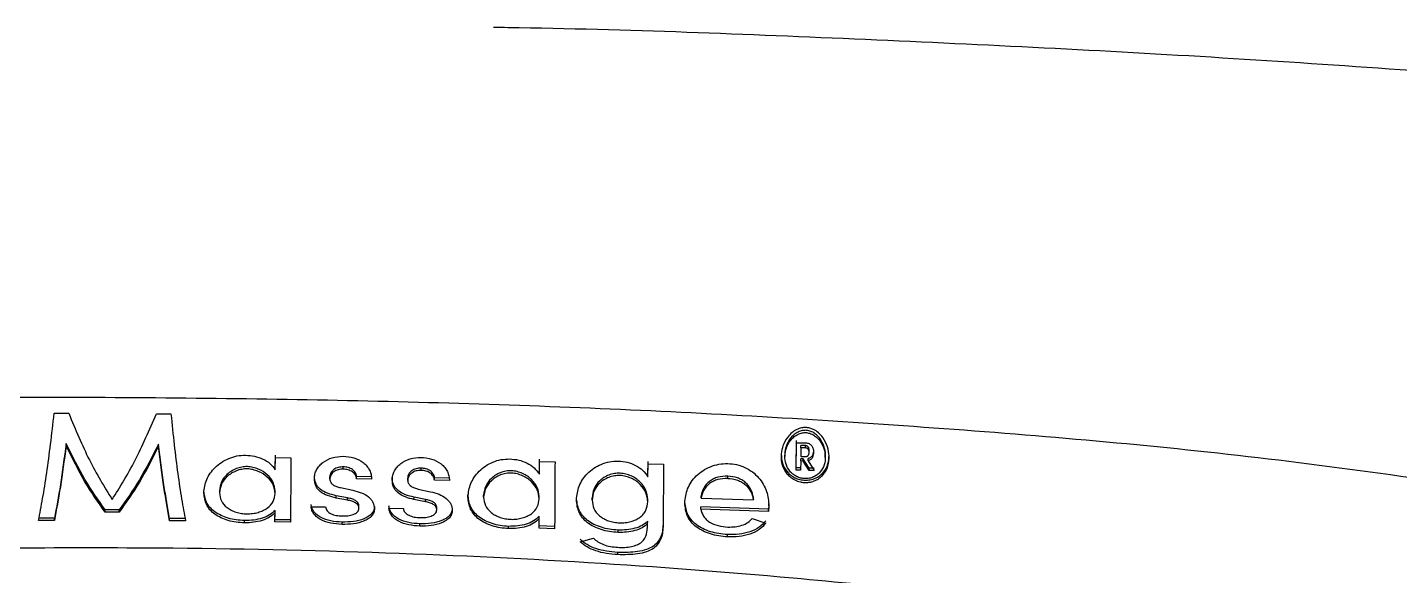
# Model space of a CAD drawing. Extents: x 832 to 912, y 781 to 934.
# Drawn here: x 851.96 to 857, y 875.82 to 877.83 of the extents above; entities that cross this region are included whole.
import ezdxf

# ---------------------------------------------------------------- set-up
doc = ezdxf.new("R2010")
doc.units = 0
doc.header["$MEASUREMENT"] = 0
doc.layers.add('1', color=4, linetype='Continuous')

# ---------------------------------------------------------------- blocks, each defined once
blk = doc.blocks.new('2026 SOVEREIGN HL')
at = {"layer": '1', "color": 3, "linetype": 'Continuous', "lineweight": 25}
for p, q in [((20.3268, 79.3201), (20.3805, 79.32)), ((20.7021, 79.3186), (20.7558, 79.3182)), ((20.3707, 79.2004), (20.3707, 79.2087)), ((20.7106, 79.199), (20.7106, 79.2073)), ((23.0512, 79.1119), (23.0518, 79.2122)), ((23.0513, 79.1203), (23.0519, 79.2205)), ((23.0518, 79.2122), (23.086, 79.2116)), ((23.0681, 79.1934), (23.0679, 79.1614)), ((23.0852, 79.2015), (23.0681, 79.2018)), ((23.0681, 79.1934), (23.0681, 79.2018)), ((23.0851, 79.1931), (23.0681, 79.1934)), ((23.0851, 79.1931), (23.0852, 79.2015)), ((21.1387, 79.1132), (21.139, 79.1577)), ((21.1388, 79.1216), (21.139, 79.1661)), ((21.139, 79.1577), (21.196, 79.1571)), ((22.1085, 79.1052), (22.1088, 79.1512)), ((22.1085, 79.0968), (22.1087, 79.1428)), ((22.1087, 79.1428), (22.1657, 79.1417)), ((22.5069, 79.0957), (22.5072, 79.1428)), ((23.0099, 79.1696), (23.0099, 79.1612)), ((23.0678, 79.1451), (23.0675, 79.1115)), ((23.077, 79.1533), (23.0678, 79.1535)), ((23.0678, 79.1451), (23.0678, 79.1535)), ((23.0769, 79.1449), (23.0678, 79.1451)), ((23.0769, 79.1449), (23.077, 79.1533)), ((23.0989, 79.1107), (23.0769, 79.1449)), ((23.099, 79.1191), (23.077, 79.1533)), ((23.0948, 79.1459), (23.0949, 79.1543)), ((23.0948, 79.1459), (23.1173, 79.1102)), ((23.0988, 79.1767), (23.0989, 79.185)), ((23.158, 79.158), (23.1581, 79.1664)), ((21.1387, 79.1132), (21.1388, 79.1216)), ((21.3391, 79.0785), (21.3392, 79.0868)), ((21.3885, 79.1153), (21.3885, 79.1237)), ((21.4374, 79.0798), (21.4375, 79.0882)), ((21.4925, 79.0873), (21.4375, 79.0882)), ((21.6742, 79.1108), (21.6742, 79.1192)), ((22.1085, 79.0968), (22.1085, 79.1052)), ((22.5068, 79.0873), (22.5071, 79.1344)), ((22.5068, 79.0873), (22.5069, 79.0957)), ((22.5071, 79.1344), (22.5641, 79.1331)), ((22.7998, 79.0814), (22.7998, 79.0898)), ((23.0512, 79.1119), (23.0513, 79.1203)), ((23.0989, 79.1107), (23.099, 79.1191)), ((23.1173, 79.1102), (23.0989, 79.1107)), ((23.1173, 79.1186), (23.099, 79.1191)), ((20.9339, 79.0368), (20.9339, 79.0284)), ((21.3782, 79.0474), (21.4234, 79.0377)), ((21.4924, 79.0789), (21.4374, 79.0798)), ((21.5678, 79.0765), (21.5679, 79.0849)), ((21.6248, 79.0738), (21.6249, 79.0822)), ((21.6639, 79.0423), (21.7091, 79.0323)), ((21.7781, 79.0821), (21.7231, 79.0832)), ((21.7231, 79.0748), (21.7231, 79.0832)), ((21.7781, 79.0737), (21.7231, 79.0748)), ((21.1382, 79.026), (21.1383, 79.0344)), ((21.1382, 79.026), (21.1382, 79.026)), ((21.3623, 79.0093), (21.3624, 79.0176)), ((21.4042, 79.0012), (21.3623, 79.0093)), ((21.4042, 79.0096), (21.3624, 79.0176)), ((21.4042, 79.0012), (21.4042, 79.0096)), ((21.648, 79.0039), (21.6481, 79.0123)), ((21.6899, 78.9956), (21.648, 79.0039)), ((21.6899, 79.004), (21.6481, 79.0123)), ((21.6899, 78.9956), (21.6899, 79.004)), ((21.846, 79.0132), (21.846, 79.0216)), ((21.9036, 79.0119), (21.9037, 79.0203)), ((22.1079, 79.0067), (22.108, 79.0151)), ((22.302, 79.0018), (22.302, 79.0102)), ((22.5063, 78.9956), (22.5063, 79.004)), ((22.7017, 79.009), (22.7018, 79.0174)), ((22.7017, 79.009), (22.8942, 79.0026)), ((22.8942, 79.0026), (22.8943, 79.011)), ((22.9511, 78.9804), (22.9511, 78.9888)), ((20.3278, 78.9355), (20.2695, 78.9354)), ((20.3278, 78.9271), (20.3278, 78.9355)), ((20.5657, 78.9657), (20.514, 78.9659)), ((20.514, 78.9576), (20.514, 78.9659)), ((20.5657, 78.9574), (20.514, 78.9576)), ((20.5657, 78.9574), (20.5657, 78.9657)), ((21.1376, 78.9213), (21.1378, 78.9555)), ((21.1377, 78.9296), (21.1378, 78.9639)), ((21.1378, 78.9555), (21.1378, 78.9639)), ((21.2704, 78.9775), (21.3235, 78.9766)), ((21.4459, 78.9717), (21.446, 78.9801)), ((21.5561, 78.9723), (21.6091, 78.9712)), ((21.7316, 78.9657), (21.7317, 78.9741)), ((21.7316, 78.9657), (21.7317, 78.9741)), ((22.1073, 78.9066), (22.1075, 78.9421)), ((22.1075, 78.9338), (22.1075, 78.9421)), ((22.7008, 78.9686), (22.7009, 78.9769)), ((22.9497, 78.9594), (22.7008, 78.9686)), ((22.9497, 78.9678), (22.7009, 78.9769)), ((22.9507, 78.9826), (22.9497, 78.9678)), ((22.9511, 78.9804), (22.9497, 78.9594)), ((22.9497, 78.9594), (22.9497, 78.9678)), ((20.3278, 78.9271), (20.2695, 78.927)), ((20.8092, 78.9335), (20.7509, 78.934)), ((20.7509, 78.9256), (20.7509, 78.934)), ((20.8092, 78.9251), (20.7509, 78.9256)), ((21.0256, 78.9181), (21.0256, 78.9265)), ((21.1376, 78.9213), (21.1377, 78.9296)), ((21.1946, 78.9204), (21.1376, 78.9213)), ((21.1946, 78.9288), (21.1377, 78.9296)), ((21.384, 78.9123), (21.3841, 78.9207)), ((21.6697, 78.906), (21.6698, 78.9144)), ((21.9953, 78.8969), (21.9953, 78.9053)), ((22.1073, 78.8982), (22.1075, 78.9338)), ((22.1643, 78.9047), (22.1073, 78.9066)), ((22.1073, 78.8982), (22.1073, 78.9066)), ((22.1643, 78.8964), (22.1073, 78.8982)), ((22.3969, 78.8831), (22.397, 78.8915)), ((22.5058, 78.9179), (22.5059, 78.9242)), ((22.5058, 78.9158), (22.5059, 78.9242)), ((22.5058, 78.9095), (22.5058, 78.9179)), ((22.5058, 78.9095), (22.5058, 78.9158)), ((22.8899, 78.9344), (22.9396, 78.9175)), ((22.2585, 78.849), (22.3071, 78.8616)), ((22.7985, 78.8665), (22.7986, 78.8749)), ((22.3958, 78.8014), (22.3958, 78.8098))]:
    blk.add_line(p, q, dxfattribs=at)
at = {"layer": '1', "color": 3, "linetype": 'Continuous', "lineweight": 25, "flags": 128}
for points in [[(23.0675, 79.1115), (23.0584, 79.1117), (23.0512, 79.1119)], [(23.0676, 79.1199), (23.0585, 79.1201), (23.0513, 79.1203)]]:
    blk.add_lwpolyline(points, dxfattribs=at)
at = {"layer": '1', "color": 3, "linetype": 'Continuous', "lineweight": 25}
for points, knots in [([(25.9211, 80.5328), (25.4863, 80.5649), (24.6167, 80.6292), (23.3062, 80.6932), (22.4135, 80.7288), (21.9578, 80.7356), (21.9401, 80.7359)], [0, 0, 0, 0, 0.328921, 0.657842, 0.986763, 1, 1, 1, 1]), ([(25.9793, 78.9836), (25.5816, 79.0441), (24.7901, 79.1645), (23.5959, 79.2683), (22.407, 79.3398), (21.219, 79.3744), (20.0393, 79.3814), (18.8671, 79.3659), (17.7013, 79.314), (16.5306, 79.2213), (15.7537, 79.1123), (15.363, 79.0574)], [0, 0, 0, 0, 0.113392, 0.225638, 0.337341, 0.448782, 0.560233, 0.669481, 0.778832, 0.888788, 1, 1, 1, 1]), ([(20.2695, 78.927), (20.2746, 78.953), (20.2848, 79.0048), (20.2998, 79.1002), (20.314, 79.2049), (20.3226, 79.2817), (20.3268, 79.3201)], [0, 0, 0, 0, 0.250227, 0.500413, 0.750315, 1, 1, 1, 1]), ([(20.3805, 79.32), (20.4051, 79.261), (20.4543, 79.1429), (20.5112, 79.0502), (20.5398, 79.0038)], [0, 0, 0, 0, 0.498876, 1, 1, 1, 1]), ([(20.5398, 79.0038), (20.5686, 79.0497), (20.6263, 79.1419), (20.6768, 79.2595), (20.7021, 79.3186)], [0, 0, 0, 0, 0.498097, 1, 1, 1, 1]), ([(20.7558, 79.3182), (20.7597, 79.2797), (20.7674, 79.2027), (20.7806, 79.0979), (20.7946, 79.0029), (20.8043, 78.9511), (20.8092, 78.9251)], [0, 0, 0, 0, 0.25076, 0.500636, 0.750298, 1, 1, 1, 1]), ([(23.0834, 79.0661), (23.0834, 79.0661), (23.0833, 79.0661), (23.0828, 79.0661), (23.0813, 79.0662), (23.0758, 79.0665), (23.0634, 79.0685), (23.0449, 79.0751), (23.0273, 79.087), (23.0103, 79.1054), (22.9979, 79.1311), (22.9951, 79.1557), (22.9966, 79.1788), (23.0018, 79.2026), (23.016, 79.2295), (23.0347, 79.2494), (23.052, 79.2609), (23.069, 79.2668), (23.0854, 79.2686), (23.1006, 79.2664), (23.117, 79.2602), (23.1338, 79.2489), (23.1528, 79.2277), (23.1674, 79.1984), (23.1739, 79.162), (23.1699, 79.1264), (23.1554, 79.099), (23.1376, 79.0824), (23.1215, 79.0731), (23.1055, 79.0679), (23.0927, 79.0661), (23.0858, 79.0661), (23.0834, 79.0661)], [0, 0, 0, 0, 0.000072, 0.000598, 0.002017, 0.007307, 0.027584, 0.062549, 0.102856, 0.133015, 0.191276, 0.25003, 0.261692, 0.312457, 0.37457, 0.412993, 0.446625, 0.475631, 0.499758, 0.526061, 0.549056, 0.58483, 0.623804, 0.688794, 0.746268, 0.811935, 0.873621, 0.905758, 0.937093, 0.966769, 0.988237, 1, 1, 1, 1]), ([(23.1577, 79.1665), (23.1578, 79.1673), (23.1595, 79.178), (23.1538, 79.1994), (23.1427, 79.223), (23.1286, 79.239), (23.1158, 79.2488), (23.1011, 79.2557), (23.0851, 79.2584), (23.0689, 79.2563), (23.054, 79.25), (23.0408, 79.2406), (23.0262, 79.2251), (23.0147, 79.2019), (23.0086, 79.1808), (23.0102, 79.1703), (23.0103, 79.1696)], [0, 0, 0, 0, 0.010727, 0.132856, 0.255224, 0.317372, 0.379204, 0.440049, 0.50066, 0.561401, 0.62253, 0.684526, 0.746453, 0.86892, 0.991695, 1, 1, 1, 1]), ([(23.0835, 79.0803), (23.0889, 79.0805), (23.0997, 79.0809), (23.115, 79.0861), (23.1285, 79.094), (23.1435, 79.108), (23.1556, 79.1305), (23.1595, 79.1606), (23.1544, 79.191), (23.1426, 79.2146), (23.1286, 79.2306), (23.1157, 79.2405), (23.101, 79.2473), (23.085, 79.2501), (23.0689, 79.2479), (23.0539, 79.2416), (23.0407, 79.2322), (23.0262, 79.2167), (23.0139, 79.1934), (23.0083, 79.1632), (23.0122, 79.1333), (23.0241, 79.1107), (23.0388, 79.0962), (23.0522, 79.0878), (23.0673, 79.0819), (23.0781, 79.0808), (23.0835, 79.0803)], [0, 0, 0, 0, 0.031304, 0.062452, 0.093721, 0.125113, 0.187469, 0.250061, 0.312314, 0.374688, 0.406367, 0.437885, 0.4689, 0.499796, 0.530756, 0.561916, 0.59352, 0.625083, 0.687508, 0.750091, 0.812601, 0.874773, 0.906112, 0.937441, 0.968663, 1, 1, 1, 1]), ([(20.3707, 79.2087), (20.3639, 79.1566), (20.3502, 79.0523), (20.3353, 78.9745), (20.3278, 78.9355)], [0, 0, 0, 0, 0.499441, 1, 1, 1, 1]), ([(20.3707, 79.2004), (20.3638, 79.1483), (20.3501, 79.044), (20.3352, 78.9661), (20.3278, 78.9271)], [0, 0, 0, 0, 0.499438, 1, 1, 1, 1]), ([(20.514, 78.9659), (20.4891, 79.0014), (20.4393, 79.0722), (20.3935, 79.1633), (20.3707, 79.2087)], [0, 0, 0, 0, 0.501544, 1, 1, 1, 1]), ([(20.514, 78.9576), (20.489, 78.993), (20.4393, 79.0638), (20.3935, 79.1549), (20.3707, 79.2004)], [0, 0, 0, 0, 0.501545, 1, 1, 1, 1]), ([(20.7106, 79.2073), (20.6873, 79.1619), (20.6409, 79.0712), (20.5907, 79.0008), (20.5657, 78.9657)], [0, 0, 0, 0, 0.501235, 1, 1, 1, 1]), ([(20.7106, 79.199), (20.6873, 79.1535), (20.6408, 79.0628), (20.5907, 78.9925), (20.5657, 78.9574)], [0, 0, 0, 0, 0.501233, 1, 1, 1, 1]), ([(20.7509, 78.934), (20.7438, 78.9729), (20.7296, 79.0507), (20.717, 79.1551), (20.7106, 79.2073)], [0, 0, 0, 0, 0.499148, 1, 1, 1, 1]), ([(20.7509, 78.9256), (20.7438, 78.9645), (20.7296, 79.0424), (20.7169, 79.1467), (20.7106, 79.199)], [0, 0, 0, 0, 0.499151, 1, 1, 1, 1]), ([(23.0988, 79.1767), (23.0987, 79.1786), (23.0984, 79.1824), (23.0963, 79.187), (23.0937, 79.19), (23.0912, 79.1918), (23.0882, 79.1929), (23.0862, 79.1931), (23.0851, 79.1931)], [0, 0, 0, 0, 0.249271, 0.498626, 0.623819, 0.748902, 0.874096, 1, 1, 1, 1]), ([(23.0989, 79.185), (23.0987, 79.187), (23.0984, 79.1908), (23.0963, 79.1954), (23.0937, 79.1984), (23.0912, 79.2002), (23.0883, 79.2013), (23.0862, 79.2014), (23.0852, 79.2015)], [0, 0, 0, 0, 0.24927, 0.498625, 0.623851, 0.748897, 0.874094, 1, 1, 1, 1]), ([(23.086, 79.2116), (23.0882, 79.2115), (23.0924, 79.2112), (23.0985, 79.209), (23.1039, 79.2055), (23.1095, 79.1992), (23.1139, 79.1897), (23.1144, 79.1816), (23.1146, 79.1775)], [0, 0, 0, 0, 0.125306, 0.250138, 0.375078, 0.500567, 0.749792, 1, 1, 1, 1]), ([(20.8762, 79.0289), (20.8783, 79.045), (20.8825, 79.0772), (20.91, 79.1158), (20.9404, 79.1407), (20.9676, 79.1551), (20.9977, 79.1648), (21.019, 79.1659), (21.0297, 79.1664)], [0, 0, 0, 0, 0.249958, 0.499086, 0.624854, 0.749852, 0.874473, 1, 1, 1, 1]), ([(21.0297, 79.1664), (21.0407, 79.1657), (21.0627, 79.1642), (21.0936, 79.1534), (21.1209, 79.1366), (21.1328, 79.121), (21.1387, 79.1132)], [0, 0, 0, 0, 0.251432, 0.500547, 0.749438, 1, 1, 1, 1]), ([(21.196, 79.1571), (21.1957, 79.1125), (21.1952, 79.023), (21.1948, 78.9547), (21.1946, 78.9204)], [0, 0, 0, 0, 0.498765, 1, 1, 1, 1]), ([(21.2822, 79.0809), (21.2826, 79.0864), (21.2835, 79.0972), (21.2901, 79.1129), (21.3, 79.1275), (21.3177, 79.1442), (21.3473, 79.1594), (21.374, 79.1614), (21.3875, 79.1624)], [0, 0, 0, 0, 0.125864, 0.251126, 0.376026, 0.500709, 0.748992, 1, 1, 1, 1]), ([(21.3875, 79.1624), (21.4009, 79.1612), (21.4277, 79.1589), (21.4578, 79.1437), (21.4757, 79.1266), (21.4854, 79.1115), (21.4914, 79.0953), (21.4921, 79.0844), (21.4924, 79.0789)], [0, 0, 0, 0, 0.250124, 0.498647, 0.62394, 0.748566, 0.873835, 1, 1, 1, 1]), ([(21.5678, 79.0765), (21.5683, 79.0819), (21.5692, 79.0928), (21.5757, 79.1087), (21.5856, 79.1233), (21.6033, 79.1401), (21.6329, 79.1554), (21.6597, 79.1573), (21.6731, 79.1583)], [0, 0, 0, 0, 0.125882, 0.251149, 0.376043, 0.500727, 0.749007, 1, 1, 1, 1]), ([(21.6731, 79.1583), (21.6866, 79.1571), (21.7135, 79.1546), (21.7435, 79.1392), (21.7615, 79.1218), (21.7711, 79.1066), (21.777, 79.0903), (21.7777, 79.0793), (21.7781, 79.0737)], [0, 0, 0, 0, 0.250126, 0.498625, 0.623913, 0.748551, 0.873828, 1, 1, 1, 1]), ([(21.846, 79.0132), (21.848, 79.0297), (21.8521, 79.0625), (21.8796, 79.1016), (21.9098, 79.127), (21.9369, 79.1418), (21.9673, 79.1514), (21.9887, 79.1523), (21.9994, 79.1527)], [0, 0, 0, 0, 0.24976, 0.49883, 0.624118, 0.749066, 0.874319, 1, 1, 1, 1]), ([(21.9994, 79.1527), (22.0106, 79.1518), (22.0328, 79.15), (22.0636, 79.1382), (22.0908, 79.1209), (22.1026, 79.1048), (22.1085, 79.0968)], [0, 0, 0, 0, 0.252347, 0.502749, 0.750662, 1, 1, 1, 1]), ([(22.1657, 79.1417), (22.1654, 79.0957), (22.1649, 79.0036), (22.1645, 78.9322), (22.1643, 78.8964)], [0, 0, 0, 0, 0.498861, 1, 1, 1, 1]), ([(22.2443, 79.003), (22.2463, 79.0198), (22.2501, 79.0532), (22.2767, 79.0934), (22.3073, 79.119), (22.3348, 79.1336), (22.3654, 79.1434), (22.387, 79.1444), (22.3978, 79.1448)], [0, 0, 0, 0, 0.250278, 0.498063, 0.62333, 0.748658, 0.873979, 1, 1, 1, 1]), ([(22.3978, 79.1448), (22.4089, 79.1439), (22.4312, 79.1419), (22.462, 79.1296), (22.4891, 79.1118), (22.5009, 79.0955), (22.5068, 79.0873)], [0, 0, 0, 0, 0.251831, 0.502161, 0.750562, 1, 1, 1, 1]), ([(22.9962, 79.17), (22.9968, 79.1591), (22.9983, 79.1363), (23.0126, 79.1103), (23.0301, 79.0933), (23.0461, 79.0833), (23.0641, 79.0764), (23.077, 79.0751), (23.0834, 79.0745)], [0, 0, 0, 0, 0.234372, 0.488447, 0.616286, 0.744224, 0.871861, 1, 1, 1, 1]), ([(23.0679, 79.1614), (23.071, 79.1614), (23.0767, 79.1613), (23.0824, 79.1611), (23.0849, 79.1611)], [0, 0, 0, 0, 0.56004, 1, 1, 1, 1]), ([(23.0834, 79.0745), (23.0899, 79.0747), (23.1028, 79.0752), (23.1211, 79.0812), (23.1373, 79.0905), (23.1551, 79.107), (23.1696, 79.1327), (23.1711, 79.1555), (23.1718, 79.1662)], [0, 0, 0, 0, 0.1285455, 0.2564325, 0.384745, 0.5135146, 0.7693832, 1, 1, 1, 1]), ([(23.0849, 79.1611), (23.086, 79.1611), (23.088, 79.1612), (23.0909, 79.1621), (23.0935, 79.1637), (23.0962, 79.1666), (23.0983, 79.171), (23.0986, 79.1748), (23.0988, 79.1767)], [0, 0, 0, 0, 0.125398, 0.250252, 0.375273, 0.500799, 0.750036, 1, 1, 1, 1]), ([(23.1146, 79.1775), (23.1145, 79.1742), (23.1143, 79.1675), (23.1119, 79.1594), (23.1083, 79.1536), (23.1045, 79.1501), (23.0999, 79.1474), (23.0965, 79.1464), (23.0948, 79.1459)], [0, 0, 0, 0, 0.249831, 0.499048, 0.624073, 0.749132, 0.874227, 1, 1, 1, 1]), ([(23.1147, 79.1859), (23.1146, 79.1826), (23.1143, 79.1759), (23.112, 79.1677), (23.1084, 79.162), (23.1046, 79.1584), (23.1, 79.1558), (23.0966, 79.1548), (23.0949, 79.1543)], [0, 0, 0, 0, 0.249832, 0.499052, 0.624035, 0.749151, 0.874224, 1, 1, 1, 1]), ([(21.1383, 79.0344), (21.1368, 79.045), (21.1339, 79.0662), (21.1111, 79.0955), (21.0832, 79.1137), (21.0571, 79.1223), (21.0363, 79.1252), (21.0154, 79.1235), (20.9955, 79.1177), (20.9774, 79.1086), (20.9571, 79.0929), (20.9384, 79.0684), (20.9354, 79.0473), (20.9339, 79.0367)], [0, 0, 0, 0, 0.12494, 0.249422, 0.374602, 0.436972, 0.499011, 0.561008, 0.623457, 0.68651, 0.749664, 0.874663, 1, 1, 1, 1]), ([(21.1382, 79.026), (21.1367, 79.0366), (21.1338, 79.0578), (21.1111, 79.0871), (21.0832, 79.1053), (21.057, 79.1139), (21.0363, 79.1168), (21.0153, 79.1151), (20.9954, 79.1093), (20.9774, 79.1003), (20.9571, 79.0846), (20.9384, 79.06), (20.9354, 79.0389), (20.9339, 79.0284)], [0, 0, 0, 0, 0.124945, 0.249421, 0.374602, 0.436974, 0.499009, 0.561009, 0.623458, 0.686511, 0.749665, 0.874663, 1, 1, 1, 1]), ([(21.3624, 79.0176), (21.3517, 79.0202), (21.3306, 79.0254), (21.307, 79.0376), (21.2936, 79.0512), (21.2844, 79.067), (21.2831, 79.0804), (21.2822, 79.0893)], [0, 0, 0, 0, 0.2518077, 0.5001073, 0.6243784, 0.7487134, 1, 1, 1, 1]), ([(21.3885, 79.1153), (21.3822, 79.115), (21.3697, 79.1142), (21.3558, 79.1075), (21.3474, 79.1), (21.3427, 79.0933), (21.3397, 79.086), (21.3393, 79.081), (21.3391, 79.0785)], [0, 0, 0, 0, 0.249465, 0.497949, 0.623266, 0.748363, 0.873962, 1, 1, 1, 1]), ([(21.3885, 79.1237), (21.3823, 79.1233), (21.3698, 79.1226), (21.3559, 79.1159), (21.3475, 79.1084), (21.3428, 79.1017), (21.3398, 79.0944), (21.3394, 79.0894), (21.3392, 79.0868)], [0, 0, 0, 0, 0.249464, 0.497947, 0.623266, 0.748363, 0.873964, 1, 1, 1, 1]), ([(21.4375, 79.0882), (21.4372, 79.0906), (21.4367, 79.0954), (21.4333, 79.1023), (21.4283, 79.1085), (21.4197, 79.1154), (21.4064, 79.1219), (21.3945, 79.1231), (21.3885, 79.1237)], [0, 0, 0, 0, 0.125125, 0.250066, 0.375339, 0.500698, 0.750333, 1, 1, 1, 1]), ([(21.4374, 79.0798), (21.4371, 79.0822), (21.4366, 79.087), (21.4332, 79.0939), (21.4282, 79.1001), (21.4197, 79.1071), (21.4064, 79.1136), (21.3945, 79.1147), (21.3885, 79.1153)], [0, 0, 0, 0, 0.125123, 0.250066, 0.375339, 0.500698, 0.750332, 1, 1, 1, 1]), ([(21.6742, 79.1108), (21.6679, 79.1105), (21.6585, 79.11), (21.6471, 79.1056), (21.6394, 79.1012), (21.6331, 79.0954), (21.6284, 79.0887), (21.6254, 79.0814), (21.625, 79.0763), (21.6248, 79.0738)], [0, 0, 0, 0, 0.249148, 0.373941, 0.498556, 0.623727, 0.748677, 0.874103, 1, 1, 1, 1]), ([(21.6742, 79.1192), (21.668, 79.1188), (21.6585, 79.1183), (21.6471, 79.114), (21.6395, 79.1096), (21.6331, 79.1038), (21.6284, 79.0971), (21.6254, 79.0898), (21.6251, 79.0847), (21.6249, 79.0822)], [0, 0, 0, 0, 0.249144, 0.373927, 0.498553, 0.62373, 0.74868, 0.874102, 1, 1, 1, 1]), ([(21.7231, 79.0832), (21.7229, 79.0856), (21.7223, 79.0905), (21.719, 79.0974), (21.714, 79.1037), (21.7054, 79.1107), (21.6922, 79.1173), (21.6802, 79.1186), (21.6742, 79.1192)], [0, 0, 0, 0, 0.125131, 0.250068, 0.375347, 0.500692, 0.750324, 1, 1, 1, 1]), ([(21.7231, 79.0748), (21.7228, 79.0772), (21.7223, 79.0821), (21.7189, 79.089), (21.7139, 79.0953), (21.7054, 79.1024), (21.6921, 79.109), (21.6802, 79.1102), (21.6742, 79.1108)], [0, 0, 0, 0, 0.125134, 0.25007, 0.375347, 0.500692, 0.750324, 1, 1, 1, 1]), ([(22.1079, 79.0067), (22.1065, 79.0176), (22.1036, 79.0395), (22.0811, 79.0698), (22.0534, 79.089), (22.0273, 79.0983), (22.0065, 79.1015), (21.9853, 79.1001), (21.9653, 79.0944), (21.9471, 79.0852), (21.9268, 79.0693), (21.9081, 79.0443), (21.9051, 79.0227), (21.9036, 79.0119)], [0, 0, 0, 0, 0.12486, 0.249326, 0.374407, 0.436716, 0.498899, 0.561111, 0.62365, 0.686705, 0.749688, 0.874544, 1, 1, 1, 1]), ([(22.108, 79.0151), (22.1065, 79.026), (22.1037, 79.0478), (22.0811, 79.0782), (22.0535, 79.0973), (22.0274, 79.1066), (22.0065, 79.1099), (21.9854, 79.1085), (21.9653, 79.1027), (21.9472, 79.0936), (21.9268, 79.0777), (21.9082, 79.0527), (21.9052, 79.0311), (21.9037, 79.0203)], [0, 0, 0, 0, 0.124861, 0.249326, 0.374408, 0.436719, 0.498902, 0.561112, 0.623654, 0.686709, 0.749689, 0.874549, 1, 1, 1, 1]), ([(22.5063, 79.004), (22.505, 79.0152), (22.5024, 79.0375), (22.4804, 79.0689), (22.4523, 79.0884), (22.4259, 79.0976), (22.4049, 79.1008), (22.3837, 79.0995), (22.3634, 79.094), (22.345, 79.0851), (22.3243, 79.0691), (22.3061, 79.0433), (22.3034, 79.0213), (22.302, 79.0102)], [0, 0, 0, 0, 0.124945, 0.249354, 0.374615, 0.437002, 0.499165, 0.561374, 0.623807, 0.686611, 0.74965, 0.87448, 1, 1, 1, 1]), ([(22.5063, 78.9956), (22.505, 79.0068), (22.5024, 79.0291), (22.4803, 79.0605), (22.4522, 79.08), (22.4258, 79.0893), (22.4048, 79.0924), (22.3836, 79.0911), (22.3634, 79.0857), (22.3449, 79.0767), (22.3242, 79.0607), (22.306, 79.0349), (22.3033, 79.0129), (22.302, 79.0018)], [0, 0, 0, 0, 0.124946, 0.249355, 0.374616, 0.437004, 0.499167, 0.561375, 0.623808, 0.686613, 0.749649, 0.874486, 1, 1, 1, 1]), ([(22.5641, 79.1331), (22.5638, 79.0922), (22.5633, 79.0104), (22.5629, 78.9435), (22.5627, 78.91)], [0, 0, 0, 0, 0.500253, 1, 1, 1, 1]), ([(22.642, 78.9912), (22.644, 79.0086), (22.648, 79.0432), (22.6758, 79.0845), (22.7075, 79.1104), (22.7358, 79.125), (22.7671, 79.1346), (22.7891, 79.1355), (22.8001, 79.1359)], [0, 0, 0, 0, 0.250097, 0.49789, 0.623199, 0.748479, 0.873901, 1, 1, 1, 1]), ([(22.7998, 79.0898), (22.7876, 79.0892), (22.7693, 79.0883), (22.7471, 79.0798), (22.7276, 79.0677), (22.7099, 79.0462), (22.7045, 79.027), (22.7018, 79.0174)], [0, 0, 0, 0, 0.250278, 0.374509, 0.499349, 0.748154, 1, 1, 1, 1]), ([(22.8943, 79.011), (22.892, 79.0208), (22.8873, 79.0403), (22.8703, 79.0626), (22.8517, 79.076), (22.8301, 79.0863), (22.812, 79.0884), (22.7998, 79.0898)], [0, 0, 0, 0, 0.250562, 0.499167, 0.624544, 0.74943, 1, 1, 1, 1]), ([(22.8001, 79.1359), (22.811, 79.135), (22.8328, 79.1332), (22.8637, 79.1223), (22.891, 79.1056), (22.9209, 79.0772), (22.9463, 79.0336), (22.9495, 78.9982), (22.9511, 78.9804)], [0, 0, 0, 0, 0.1256848, 0.2504715, 0.3754232, 0.5007509, 0.7491873, 1, 1, 1, 1]), ([(21.0256, 78.9265), (21.0153, 78.927), (20.9947, 78.9281), (20.9654, 78.9347), (20.9389, 78.9446), (20.9088, 78.9623), (20.8819, 78.9925), (20.8782, 79.0223), (20.8763, 79.0373)], [0, 0, 0, 0, 0.125743, 0.250898, 0.375925, 0.500781, 0.749115, 1, 1, 1, 1]), ([(21.3623, 79.0093), (21.3517, 79.0119), (21.3305, 79.0171), (21.3069, 79.0292), (21.2936, 79.0428), (21.2843, 79.0587), (21.283, 79.072), (21.2822, 79.0809)], [0, 0, 0, 0, 0.251806, 0.500098, 0.624369, 0.748714, 1, 1, 1, 1]), ([(21.3391, 79.0785), (21.3393, 79.0764), (21.3396, 79.0724), (21.3423, 79.0668), (21.3462, 79.0617), (21.3531, 79.056), (21.3639, 79.0508), (21.3735, 79.0485), (21.3782, 79.0474)], [0, 0, 0, 0, 0.1256034, 0.2505716, 0.3755492, 0.5005076, 0.7490522, 1, 1, 1, 1]), ([(21.4234, 79.0377), (21.4339, 79.035), (21.4548, 79.0297), (21.4776, 79.0171), (21.4908, 79.0041), (21.5004, 78.9895), (21.5019, 78.9779), (21.5029, 78.9702)], [0, 0, 0, 0, 0.2510411, 0.498934, 0.6235854, 0.7485466, 1, 1, 1, 1]), ([(21.648, 79.0039), (21.6373, 79.0066), (21.6161, 79.0119), (21.5926, 79.0243), (21.5792, 79.038), (21.5699, 79.054), (21.5687, 79.0675), (21.5678, 79.0765)], [0, 0, 0, 0, 0.2517827, 0.5000658, 0.6243392, 0.7486972, 1, 1, 1, 1]), ([(21.6481, 79.0123), (21.6374, 79.015), (21.6162, 79.0203), (21.5926, 79.0326), (21.5793, 79.0464), (21.57, 79.0624), (21.5687, 79.0759), (21.5679, 79.0849)], [0, 0, 0, 0, 0.2517869, 0.5000708, 0.6243393, 0.7486977, 1, 1, 1, 1]), ([(21.6248, 79.0738), (21.625, 79.0718), (21.6253, 79.0677), (21.6279, 79.062), (21.6318, 79.0569), (21.6388, 79.0511), (21.6496, 79.0458), (21.6591, 79.0435), (21.6639, 79.0423)], [0, 0, 0, 0, 0.1256178, 0.2505745, 0.3755553, 0.5004813, 0.7490338, 1, 1, 1, 1]), ([(22.7998, 79.0814), (22.7875, 79.0808), (22.7692, 79.0799), (22.747, 79.0714), (22.7276, 79.0594), (22.7098, 79.0378), (22.7044, 79.0187), (22.7017, 79.009)], [0, 0, 0, 0, 0.250275, 0.374504, 0.499342, 0.748145, 1, 1, 1, 1]), ([(22.7998, 79.0814), (22.8119, 79.08), (22.83, 79.078), (22.8515, 79.0677), (22.8702, 79.0543), (22.8873, 79.0319), (22.8919, 79.0124), (22.8942, 79.0026)], [0, 0, 0, 0, 0.2497449, 0.3746645, 0.500105, 0.7498105, 1, 1, 1, 1]), ([(21.0256, 78.9181), (21.0153, 78.9187), (20.9947, 78.9197), (20.9654, 78.9263), (20.9388, 78.9362), (20.9087, 78.9539), (20.8818, 78.9841), (20.8781, 79.0139), (20.8762, 79.0289)], [0, 0, 0, 0, 0.125738, 0.250897, 0.375925, 0.500781, 0.749114, 1, 1, 1, 1]), ([(20.9339, 79.0284), (20.9352, 79.0182), (20.9379, 78.998), (20.9564, 78.9769), (20.9767, 78.9642), (20.9947, 78.957), (21.0144, 78.9525), (21.0351, 78.9508), (21.0558, 78.9521), (21.0756, 78.9562), (21.0938, 78.9629), (21.1147, 78.9749), (21.1338, 78.9956), (21.1367, 79.0159), (21.1382, 79.026)], [0, 0, 0, 0, 0.12503, 0.2493755, 0.3121054, 0.3747253, 0.4371235, 0.4994145, 0.5617843, 0.6243176, 0.6871195, 0.7501775, 0.8748764, 1, 1, 1, 1]), ([(21.3841, 78.9207), (21.3702, 78.9217), (21.3424, 78.9236), (21.3111, 78.9345), (21.2914, 78.947), (21.2802, 78.9586), (21.2726, 78.9716), (21.2712, 78.9811), (21.2705, 78.9859)], [0, 0, 0, 0, 0.250012, 0.498391, 0.623598, 0.748657, 0.874002, 1, 1, 1, 1]), ([(21.446, 78.9801), (21.4459, 78.9819), (21.4456, 78.9856), (21.4431, 78.991), (21.439, 78.9959), (21.4314, 79.0014), (21.4197, 79.0064), (21.4094, 79.0085), (21.4042, 79.0096)], [0, 0, 0, 0, 0.12528, 0.250067, 0.375057, 0.500399, 0.749657, 1, 1, 1, 1]), ([(21.4459, 78.9717), (21.4458, 78.9736), (21.4456, 78.9772), (21.4431, 78.9826), (21.4389, 78.9876), (21.4314, 78.9931), (21.4196, 78.998), (21.4093, 79.0002), (21.4042, 79.0012)], [0, 0, 0, 0, 0.125278, 0.250084, 0.375075, 0.500393, 0.74966, 1, 1, 1, 1]), ([(21.7317, 78.9741), (21.7315, 78.9759), (21.7313, 78.9796), (21.7288, 78.9851), (21.7247, 78.9901), (21.7171, 78.9957), (21.7054, 79.0007), (21.6951, 79.0029), (21.6899, 79.004)], [0, 0, 0, 0, 0.1252688, 0.2500725, 0.375095, 0.5004082, 0.7496598, 1, 1, 1, 1]), ([(21.7316, 78.9657), (21.7315, 78.9675), (21.7312, 78.9713), (21.7288, 78.9767), (21.7246, 78.9817), (21.7171, 78.9873), (21.7053, 78.9924), (21.695, 78.9945), (21.6899, 78.9956)], [0, 0, 0, 0, 0.125267, 0.250075, 0.37509, 0.500398, 0.749666, 1, 1, 1, 1]), ([(21.7091, 79.0323), (21.7196, 79.0296), (21.7405, 79.0242), (21.7633, 79.0114), (21.7765, 78.9982), (21.7861, 78.9834), (21.7876, 78.9717), (21.7886, 78.9639)], [0, 0, 0, 0, 0.251027, 0.49891, 0.623576, 0.748536, 1, 1, 1, 1]), ([(21.9953, 78.9053), (21.985, 78.906), (21.9644, 78.9075), (21.935, 78.9148), (21.9085, 78.9255), (21.8784, 78.9443), (21.8516, 78.9758), (21.8479, 79.0063), (21.846, 79.0216)], [0, 0, 0, 0, 0.12572, 0.250855, 0.375881, 0.500742, 0.749097, 1, 1, 1, 1]), ([(21.9953, 78.8969), (21.9849, 78.8977), (21.9643, 78.8991), (21.935, 78.9064), (21.9084, 78.9171), (21.8783, 78.9359), (21.8515, 78.9674), (21.8478, 78.9979), (21.846, 79.0132)], [0, 0, 0, 0, 0.125716, 0.250855, 0.375877, 0.500742, 0.749098, 1, 1, 1, 1]), ([(21.9036, 79.0119), (21.9049, 79.0015), (21.9076, 78.9807), (21.926, 78.9588), (21.9463, 78.9454), (21.9642, 78.9377), (21.9839, 78.9326), (22.0047, 78.9305), (22.0254, 78.9316), (22.0453, 78.9355), (22.0636, 78.9421), (22.0845, 78.9543), (22.1036, 78.9755), (22.1065, 78.9963), (22.1079, 79.0067)], [0, 0, 0, 0, 0.124986, 0.249361, 0.312143, 0.374762, 0.437131, 0.499403, 0.56177, 0.62429, 0.687077, 0.750132, 0.874831, 1, 1, 1, 1]), ([(22.3969, 78.8831), (22.3864, 78.8839), (22.3654, 78.8855), (22.3353, 78.8928), (22.3079, 78.9036), (22.2844, 78.918), (22.2663, 78.9359), (22.2487, 78.9633), (22.2461, 78.9871), (22.2443, 79.003)], [0, 0, 0, 0, 0.1258049, 0.2509775, 0.3755998, 0.4999867, 0.6242424, 0.7489725, 1, 1, 1, 1]), ([(22.397, 78.8915), (22.3864, 78.8923), (22.3654, 78.8938), (22.3354, 78.9012), (22.308, 78.912), (22.2845, 78.9264), (22.2663, 78.9443), (22.2488, 78.9717), (22.2461, 78.9955), (22.2444, 79.0113)], [0, 0, 0, 0, 0.125806, 0.250976, 0.375599, 0.499986, 0.624244, 0.748981, 1, 1, 1, 1]), ([(22.302, 79.0018), (22.3032, 78.9912), (22.3056, 78.9699), (22.3236, 78.9471), (22.3439, 78.9331), (22.3621, 78.9251), (22.382, 78.9198), (22.4029, 78.9176), (22.4239, 78.9186), (22.444, 78.9224), (22.4625, 78.929), (22.4784, 78.9383), (22.4909, 78.9503), (22.503, 78.9687), (22.505, 78.9848), (22.5063, 78.9956)], [0, 0, 0, 0, 0.124782, 0.249009, 0.311911, 0.374466, 0.43678, 0.499076, 0.561571, 0.624127, 0.686726, 0.74948, 0.812047, 0.874505, 1, 1, 1, 1]), ([(22.7985, 78.8665), (22.7771, 78.8689), (22.745, 78.8726), (22.7076, 78.8879), (22.6833, 78.9028), (22.6646, 78.9215), (22.6465, 78.9499), (22.6438, 78.9747), (22.642, 78.9912)], [0, 0, 0, 0, 0.250191, 0.374871, 0.499331, 0.623739, 0.748608, 1, 1, 1, 1]), ([(22.7986, 78.8749), (22.7771, 78.8773), (22.745, 78.8809), (22.7076, 78.8963), (22.6834, 78.9112), (22.6647, 78.9298), (22.6466, 78.9583), (22.6439, 78.9831), (22.6421, 78.9996)], [0, 0, 0, 0, 0.250191, 0.374871, 0.499336, 0.623738, 0.748609, 1, 1, 1, 1]), ([(21.1378, 78.9639), (21.1315, 78.958), (21.119, 78.9461), (21.0909, 78.9346), (21.0594, 78.9275), (21.0369, 78.9268), (21.0256, 78.9265)], [0, 0, 0, 0, 0.249134, 0.497616, 0.748228, 1, 1, 1, 1]), ([(21.1378, 78.9555), (21.1315, 78.9496), (21.1189, 78.9378), (21.0909, 78.9263), (21.0594, 78.9191), (21.0369, 78.9184), (21.0256, 78.9181)], [0, 0, 0, 0, 0.2491279, 0.4976113, 0.7482257, 1, 1, 1, 1]), ([(21.384, 78.9123), (21.3701, 78.9133), (21.3424, 78.9153), (21.3111, 78.9261), (21.2913, 78.9387), (21.2802, 78.9502), (21.2725, 78.9632), (21.2711, 78.9727), (21.2704, 78.9775)], [0, 0, 0, 0, 0.2500111, 0.4983843, 0.6235856, 0.7486555, 0.8739917, 1, 1, 1, 1]), ([(21.3235, 78.9766), (21.3238, 78.9742), (21.3244, 78.9692), (21.3286, 78.9623), (21.3349, 78.9563), (21.3458, 78.9499), (21.3626, 78.9446), (21.377, 78.9438), (21.3842, 78.9433)], [0, 0, 0, 0, 0.125208, 0.250185, 0.375313, 0.500726, 0.750283, 1, 1, 1, 1]), ([(21.5029, 78.9702), (21.5024, 78.9654), (21.5013, 78.9558), (21.4932, 78.943), (21.4804, 78.9324), (21.4588, 78.9215), (21.4261, 78.9131), (21.3981, 78.9126), (21.384, 78.9123)], [0, 0, 0, 0, 0.125634, 0.250268, 0.37516, 0.501023, 0.749762, 1, 1, 1, 1]), ([(21.503, 78.9785), (21.5024, 78.9737), (21.5014, 78.9642), (21.4932, 78.9514), (21.4805, 78.9407), (21.4589, 78.9299), (21.4261, 78.9215), (21.3981, 78.921), (21.3841, 78.9207)], [0, 0, 0, 0, 0.125625, 0.250267, 0.375162, 0.501023, 0.74976, 1, 1, 1, 1]), ([(21.3842, 78.9433), (21.3913, 78.9434), (21.4053, 78.9436), (21.4223, 78.9473), (21.4336, 78.9527), (21.4403, 78.9581), (21.445, 78.9645), (21.4456, 78.9693), (21.4459, 78.9717)], [0, 0, 0, 0, 0.250941, 0.499254, 0.624735, 0.750024, 0.874651, 1, 1, 1, 1]), ([(21.6697, 78.906), (21.6558, 78.907), (21.628, 78.9092), (21.5967, 78.9203), (21.577, 78.9331), (21.5658, 78.9448), (21.5582, 78.9579), (21.5568, 78.9675), (21.5561, 78.9723)], [0, 0, 0, 0, 0.250004, 0.498389, 0.623592, 0.748657, 0.873996, 1, 1, 1, 1]), ([(21.6698, 78.9144), (21.6558, 78.9154), (21.6281, 78.9175), (21.5968, 78.9287), (21.5771, 78.9414), (21.5659, 78.9531), (21.5583, 78.9663), (21.5569, 78.9759), (21.5562, 78.9807)], [0, 0, 0, 0, 0.250007, 0.498388, 0.6236, 0.748657, 0.873997, 1, 1, 1, 1]), ([(21.6091, 78.9712), (21.6095, 78.9687), (21.6101, 78.9637), (21.6143, 78.9567), (21.6206, 78.9507), (21.6314, 78.9441), (21.6482, 78.9387), (21.6627, 78.9378), (21.6699, 78.9373)], [0, 0, 0, 0, 0.125199, 0.250179, 0.375302, 0.500709, 0.750259, 1, 1, 1, 1]), ([(21.7886, 78.9639), (21.7881, 78.959), (21.787, 78.9494), (21.7789, 78.9365), (21.7661, 78.9258), (21.7445, 78.9149), (21.7118, 78.9066), (21.6837, 78.9062), (21.6697, 78.906)], [0, 0, 0, 0, 0.125629, 0.25027, 0.37516, 0.501018, 0.749755, 1, 1, 1, 1]), ([(21.7886, 78.9722), (21.7881, 78.9674), (21.7871, 78.9578), (21.7789, 78.9448), (21.7662, 78.9341), (21.7446, 78.9233), (21.7118, 78.915), (21.6838, 78.9146), (21.6698, 78.9144)], [0, 0, 0, 0, 0.125638, 0.250278, 0.375166, 0.501029, 0.749755, 1, 1, 1, 1]), ([(21.6699, 78.9373), (21.6769, 78.9373), (21.691, 78.9375), (21.708, 78.9411), (21.7193, 78.9465), (21.726, 78.9519), (21.7306, 78.9584), (21.7313, 78.9633), (21.7316, 78.9657)], [0, 0, 0, 0, 0.250945, 0.499244, 0.624733, 0.749997, 0.87463, 1, 1, 1, 1]), ([(22.1075, 78.9421), (22.1013, 78.9361), (22.0887, 78.9241), (22.0606, 78.9126), (22.0291, 78.9057), (22.0066, 78.9054), (21.9953, 78.9053)], [0, 0, 0, 0, 0.249088, 0.497556, 0.748192, 1, 1, 1, 1]), ([(22.7008, 78.9686), (22.7035, 78.9595), (22.7075, 78.946), (22.7203, 78.9306), (22.7368, 78.9175), (22.7643, 78.9061), (22.7885, 78.9039), (22.8007, 78.9028)], [0, 0, 0, 0, 0.250204, 0.374433, 0.499606, 0.748679, 1, 1, 1, 1]), ([(22.1075, 78.9338), (22.1012, 78.9277), (22.0886, 78.9157), (22.0606, 78.9042), (22.0291, 78.8973), (22.0066, 78.8971), (21.9953, 78.8969)], [0, 0, 0, 0, 0.2490919, 0.4975585, 0.7481942, 1, 1, 1, 1]), ([(22.5628, 78.9184), (22.5617, 78.902), (22.5602, 78.8774), (22.5458, 78.8499), (22.5283, 78.8322), (22.5021, 78.8193), (22.4585, 78.809), (22.4209, 78.8095), (22.3958, 78.8098)], [0, 0, 0, 0, 0.24935, 0.37504, 0.500403, 0.625245, 0.750196, 1, 1, 1, 1]), ([(22.5627, 78.91), (22.5617, 78.8937), (22.5601, 78.869), (22.5458, 78.8415), (22.5283, 78.8238), (22.5021, 78.811), (22.4584, 78.8006), (22.4208, 78.8011), (22.3958, 78.8014)], [0, 0, 0, 0, 0.2493496, 0.3750384, 0.5004029, 0.6252451, 0.7501959, 1, 1, 1, 1]), ([(22.3959, 78.8283), (22.4045, 78.8281), (22.4216, 78.8277), (22.4464, 78.8305), (22.4683, 78.8372), (22.4904, 78.8513), (22.5038, 78.8758), (22.5051, 78.8982), (22.5058, 78.9095)], [0, 0, 0, 0, 0.125491, 0.250168, 0.375053, 0.50057, 0.750146, 1, 1, 1, 1]), ([(22.5058, 78.9158), (22.4995, 78.9102), (22.4868, 78.8989), (22.4591, 78.8891), (22.4289, 78.8832), (22.4076, 78.8831), (22.3969, 78.8831)], [0, 0, 0, 0, 0.249563, 0.499038, 0.748895, 1, 1, 1, 1]), ([(22.5059, 78.9242), (22.4995, 78.9185), (22.4869, 78.9073), (22.4592, 78.8975), (22.429, 78.8916), (22.4076, 78.8915), (22.397, 78.8915)], [0, 0, 0, 0, 0.249567, 0.499048, 0.748904, 1, 1, 1, 1]), ([(22.9396, 78.9175), (22.9321, 78.9089), (22.917, 78.8919), (22.882, 78.8756), (22.8416, 78.8665), (22.8129, 78.8665), (22.7985, 78.8665)], [0, 0, 0, 0, 0.24991, 0.498882, 0.748725, 1, 1, 1, 1]), ([(22.9397, 78.9259), (22.9321, 78.9173), (22.9171, 78.9003), (22.882, 78.884), (22.8417, 78.8749), (22.813, 78.8749), (22.7986, 78.8749)], [0, 0, 0, 0, 0.249908, 0.498885, 0.748726, 1, 1, 1, 1]), ([(22.8007, 78.9028), (22.8096, 78.9028), (22.8273, 78.9029), (22.8525, 78.9085), (22.875, 78.9185), (22.8849, 78.929), (22.8899, 78.9344)], [0, 0, 0, 0, 0.251502, 0.500515, 0.749337, 1, 1, 1, 1]), ([(22.3958, 78.8014), (22.3818, 78.8025), (22.3538, 78.8047), (22.3149, 78.8146), (22.2816, 78.829), (22.2662, 78.8423), (22.2585, 78.849)], [0, 0, 0, 0, 0.250651, 0.499406, 0.748662, 1, 1, 1, 1]), ([(22.3958, 78.8098), (22.3818, 78.8109), (22.3538, 78.8131), (22.315, 78.823), (22.2816, 78.8374), (22.2663, 78.8507), (22.2586, 78.8574)], [0, 0, 0, 0, 0.250651, 0.499406, 0.748662, 1, 1, 1, 1]), ([(22.3071, 78.8616), (22.312, 78.857), (22.322, 78.8479), (22.3437, 78.8378), (22.3687, 78.8306), (22.3868, 78.829), (22.3959, 78.8283)], [0, 0, 0, 0, 0.251106, 0.50057, 0.749468, 1, 1, 1, 1]), ([(25.9738, 78.2683), (25.8183, 78.3012), (25.5041, 78.3676), (25.0248, 78.4557), (24.5339, 78.5361), (24.0315, 78.6073), (23.5323, 78.6673), (22.9502, 78.7253), (22.2747, 78.7761), (21.4811, 78.8132), (20.7603, 78.8271), (20.1317, 78.826), (19.6142, 78.8162), (19.1128, 78.7978), (18.6279, 78.7713), (18.145, 78.7361), (17.5583, 78.6821), (16.871, 78.5999), (16.1015, 78.4838), (15.6003, 78.3867), (15.3533, 78.3389)], [0, 0, 0, 0, 0.044709, 0.090349, 0.13691, 0.184379, 0.232745, 0.277954, 0.348418, 0.422679, 0.500679, 0.550525, 0.598903, 0.645795, 0.691185, 0.735062, 0.781563, 0.856423, 0.929252, 1, 1, 1, 1])]:
    blk.add_open_spline(points, degree=3, knots=knots, dxfattribs=at)

msp = doc.modelspace()

# ---------------------------------------------------------------- block references
at = {"layer": '1'}
msp.add_blockref('2026 SOVEREIGN HL', (831.7292, 797.0948), dxfattribs=at)

doc.saveas('drawing.dxf')
